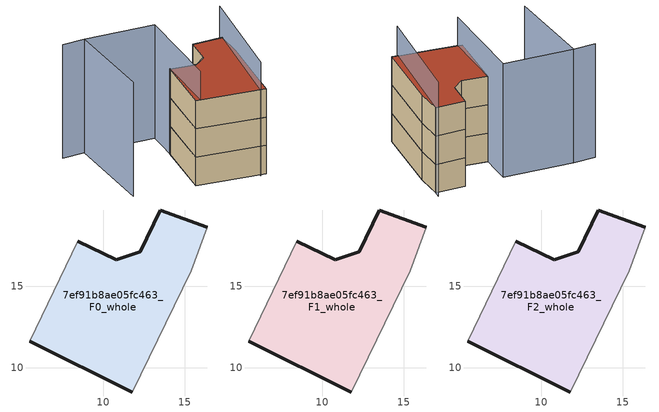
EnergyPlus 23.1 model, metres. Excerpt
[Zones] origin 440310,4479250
7ef91b8ae05fc463_F0_whole
 floor ground (EU_floor_Construction): 11.8,8.51 15.42,15.94 16.41,18.63 13.51,19.67 12.27,17.1 10.83,16.61 8.45,17.76 5.49,11.62 z0
 wall outside (EU_wall_Construction): 11.8,8.51 5.49,11.62 / 8.45,17.76 10.83,16.61 12.27,17.1 13.51,19.67 16.41,18.63 z0:3
 wall adiabatic (EU_wall_Construction): 5.49,11.62 8.45,17.76 / 16.41,18.63 15.42,15.94 11.8,8.51 z0:3
7ef91b8ae05fc463_F1_whole
 floor to 7ef91b8ae05fc463_F0_whole (EU_floor_Construction): 11.8,8.51 15.42,15.94 16.4,18.63 13.51,19.67 12.27,17.1 10.82,16.61 8.44,17.76 5.49,11.62 z3
 wall outside (EU_wall_Construction): 11.8,8.51 5.49,11.62 / 8.45,17.76 10.83,16.61 12.27,17.1 13.51,19.67 16.41,18.63 z3:6
 wall adiabatic (EU_wall_Construction): 5.49,11.62 8.45,17.76 / 16.41,18.63 15.42,15.94 11.8,8.51 z3:6
7ef91b8ae05fc463_F2_whole
 floor to 7ef91b8ae05fc463_F1_whole (EU_floor_Construction): 11.8,8.51 15.42,15.94 16.4,18.63 13.51,19.67 12.27,17.1 10.82,16.61 8.44,17.76 5.49,11.62 z6
 wall outside (EU_wall_Construction): 11.8,8.51 5.49,11.62 / 8.45,17.76 10.83,16.61 12.27,17.1 13.51,19.67 16.41,18.63 z6:9
 wall adiabatic (EU_wall_Construction): 5.49,11.62 8.45,17.76 / 16.41,18.63 15.42,15.94 11.8,8.51 z6:9
 roof outside (EU_roof_Construction): 16.41,18.63 15.42,15.94 11.8,8.51 5.49,11.62 8.45,17.76 10.83,16.61 12.27,17.1 13.51,19.67 z9
shading: 11.17,8.59 16.71,19.21 / 0.88,24.41 3.04,23.69 / 3.04,23.69 9.76,20.99 / 9.76,20.99 5.93,11.44 / 3.04,23.69 -0.06,14.39 z0:12
[Building]
EU S2 Campaign: North Axis=0; Terrain=City; Solar Distribution=FullExterior
[Site:Location]
Madrid: Latitude=40.5; Longitude=-3.5; Time Zone=1; Elevation=609
[SizingPeriod:WeatherFileDays]
AnnualSizingPeriod: Begin Month=1; Begin Day of Month=1; End Month=12; End Day of Month=31; Day of Week for Start Day=Monday; Use Weather File Daylight Saving Period=No; Use Weather File Rain and Snow Indicators=No
[MATERIAL]
EU_InternalMass_Material: Roughness=MediumRough; Thickness=0.1; Conductivity=1; Density=1800; Specific Heat=900; Thermal Absorptance=0.9; Solar Absorptance=0.7; Visible Absorptance=0.7
[MATERIAL:NOMASS] Roughness=MediumRough; Thermal Absorptance=0.9; Solar Absorptance=0.7; Visible Absorptance=0.7
Name | Thermal Resistance
EU_wall_NoMass | 1.60022
EU_roof_NoMass | 1.57597
EU_floor_NoMass | 0.470652
[CONSTRUCTION]
EU_wall_Construction: EU_wall_NoMass
EU_roof_Construction: EU_roof_NoMass
EU_floor_Construction: EU_floor_NoMass
EU_InternalMass_Construction: EU_InternalMass_Material
[ZONE] Type=1; Multiplier=1; Ceiling Height=autocalculate; Volume=186.468; Floor Area=autocalculate; Part of Total Floor Area=Yes
7ef91b8ae05fc463_F0_whole; 7ef91b8ae05fc463_F1_whole; 7ef91b8ae05fc463_F2_whole
[INTERNALMASS] Construction=EU_InternalMass_Construction; Surface Area=62.156
Name | Zone or ZoneList
7ef91b8ae05fc463_F0_whole_EU_InternalMass | 7ef91b8ae05fc463_F0_whole
7ef91b8ae05fc463_F1_whole_EU_InternalMass | 7ef91b8ae05fc463_F1_whole
7ef91b8ae05fc463_F2_whole_EU_InternalMass | 7ef91b8ae05fc463_F2_whole
[OTHEREQUIPMENT] Fuel Type=Electricity; Design Level Calculation Method=Watts/Area; Power per Zone Floor Area=1; Fraction Latent=0; Fraction Radiant=0; Fraction Lost=0; Carbon Dioxide Generation Rate=0; EndUse Subcategory=EU_Step8_InternalGains
Name | Zone or ZoneList or Space or SpaceList | Schedule
EU_Step8_InternalGain_7ef91b8ae05fc463_F0_whole_f000 | 7ef91b8ae05fc463_F0_whole | EU_Step8_GainSchedule_7ef91b8ae05fc463_F0_whole_f000
EU_Step8_InternalGain_7ef91b8ae05fc463_F1_whole_f000 | 7ef91b8ae05fc463_F1_whole | EU_Step8_GainSchedule_7ef91b8ae05fc463_F1_whole_f000
EU_Step8_InternalGain_7ef91b8ae05fc463_F2_whole_f000 | 7ef91b8ae05fc463_F2_whole | EU_Step8_GainSchedule_7ef91b8ae05fc463_F2_whole_f000
[ZONEVENTILATION:DESIGNFLOWRATE] Schedule=EU_AlwaysOn; Design Flow Rate Calculation Method=AirChanges/Hour; Air Changes per Hour=0.480704; Ventilation Type=Natural; Fan Pressure Rise=0; Fan Total Efficiency=1; Constant Term Coefficient=1; Temperature Term Coefficient=0; Velocity Term Coefficient=0; Velocity Squared Term Coefficient=0; Minimum Indoor Temperature=-100; Maximum Indoor Temperature=100; Delta Temperature=-100; Minimum Outdoor Temperature=-100; Maximum Outdoor Temperature=100; Maximum Wind Speed=40
Name | Zone or ZoneList or Space or SpaceList
EU_ConstantAir_7ef91b8ae05fc463_F0_whole | 7ef91b8ae05fc463_F0_whole
EU_ConstantAir_7ef91b8ae05fc463_F1_whole | 7ef91b8ae05fc463_F1_whole
EU_ConstantAir_7ef91b8ae05fc463_F2_whole | 7ef91b8ae05fc463_F2_whole
[HVACTEMPLATE:THERMOSTAT] Constant Heating Setpoint=20; Constant Cooling Setpoint=50
EU_HeatOnly_7ef91b8ae05fc463_F0_whole; EU_HeatOnly_7ef91b8ae05fc463_F1_whole; EU_HeatOnly_7ef91b8ae05fc463_F2_whole
[HVACTEMPLATE:ZONE:IDEALLOADSAIRSYSTEM] System Availability Schedule=EU_AlwaysOn; Maximum Heating Supply Air Temperature=50; Minimum Cooling Supply Air Temperature=13; Maximum Heating Supply Air Humidity Ratio=0.0156; Minimum Cooling Supply Air Humidity Ratio=0.0077; Heating Limit=NoLimit; Cooling Limit=NoLimit; Heating Availability Schedule=EU_AlwaysOn; Cooling Availability Schedule=EU_CoolingOff; Dehumidification Control Type=ConstantSensibleHeatRatio; Cooling Sensible Heat Ratio=0.7; Dehumidification Setpoint=60; Humidification Control Type=None; Humidification Setpoint=30; Outdoor Air Method=None; Outdoor Air Flow Rate per Person=0.00944; Outdoor Air Flow Rate per Zone Floor Area=0; Outdoor Air Flow Rate per Zone=0; Demand Controlled Ventilation Type=None; Outdoor Air Economizer Type=NoEconomizer; Heat Recovery Type=None; Sensible Heat Recovery Effectiveness=0.7; Latent Heat Recovery Effectiveness=0.65
Name | Template Thermostat
7ef91b8ae05fc463_F0_whole | EU_HeatOnly_7ef91b8ae05fc463_F0_whole
7ef91b8ae05fc463_F1_whole | EU_HeatOnly_7ef91b8ae05fc463_F1_whole
7ef91b8ae05fc463_F2_whole | EU_HeatOnly_7ef91b8ae05fc463_F2_whole
[SIZING:ZONE] Zone Cooling Design Supply Air Temperature Input Method=SupplyAirTemperature; Zone Cooling Design Supply Air Temperature=13; Zone Heating Design Supply Air Temperature Input Method=SupplyAirTemperature; Zone Heating Design Supply Air Temperature=50; Zone Cooling Design Supply Air Humidity Ratio=0.008; Zone Heating Design Supply Air Humidity Ratio=0.008; Cooling Design Air Flow Method=DesignDay; Cooling Design Air Flow Rate=0; Cooling Minimum Air Flow per Zone Floor Area=0.000762; Cooling Minimum Air Flow=0; Cooling Minimum Air Flow Fraction=0.2; Heating Design Air Flow Method=DesignDay; Heating Design Air Flow Rate=0; Heating Maximum Air Flow per Zone Floor Area=0.002032; Heating Maximum Air Flow=0.141576; Heating Maximum Air Flow Fraction=0.3; Account for Dedicated Outdoor Air System=No; Dedicated Outdoor Air System Control Strategy=NeutralSupplyAir; Dedicated Outdoor Air Low Setpoint Temperature for Design=autosize; Dedicated Outdoor Air High Setpoint Temperature for Design=autosize; Zone Load Sizing Method=Sensible Load Only No Latent Load; Zone Latent Cooling Design Supply Air Humidity Ratio Input Method=HumidityRatioDifference; Zone Cooling Design Supply Air Humidity Ratio Difference=0.005; Zone Latent Heating Design Supply Air Humidity Ratio Input Method=HumidityRatioDifference; Zone Humidification Design Supply Air Humidity Ratio Difference=0.005
7ef91b8ae05fc463_F0_whole; 7ef91b8ae05fc463_F1_whole; 7ef91b8ae05fc463_F2_whole
[SCHEDULE:CONSTANT]
Name | Hourly Value
EU_AlwaysOn | 1
EU_CoolingOff | 0
[SCHEDULE:FILE] Column Number=1; Rows to Skip at Top=0; Number of Hours of Data=8760; Column Separator=Comma; Interpolate to Timestep=No; Minutes per Item=60; Adjust Schedule for Daylight Savings=Yes
Name | File
EU_Step8_GainSchedule_7ef91b8ae05fc463_F0_whole_f000 | ../../schedules/7ef91b8ae05fc463/7ef91b8ae05fc463_F0_whole_f000_gain.csv
EU_Step8_GainSchedule_7ef91b8ae05fc463_F1_whole_f000 | ../../schedules/7ef91b8ae05fc463/7ef91b8ae05fc463_F1_whole_f000_gain.csv
EU_Step8_GainSchedule_7ef91b8ae05fc463_F2_whole_f000 | ../../schedules/7ef91b8ae05fc463/7ef91b8ae05fc463_F2_whole_f000_gain.csv
